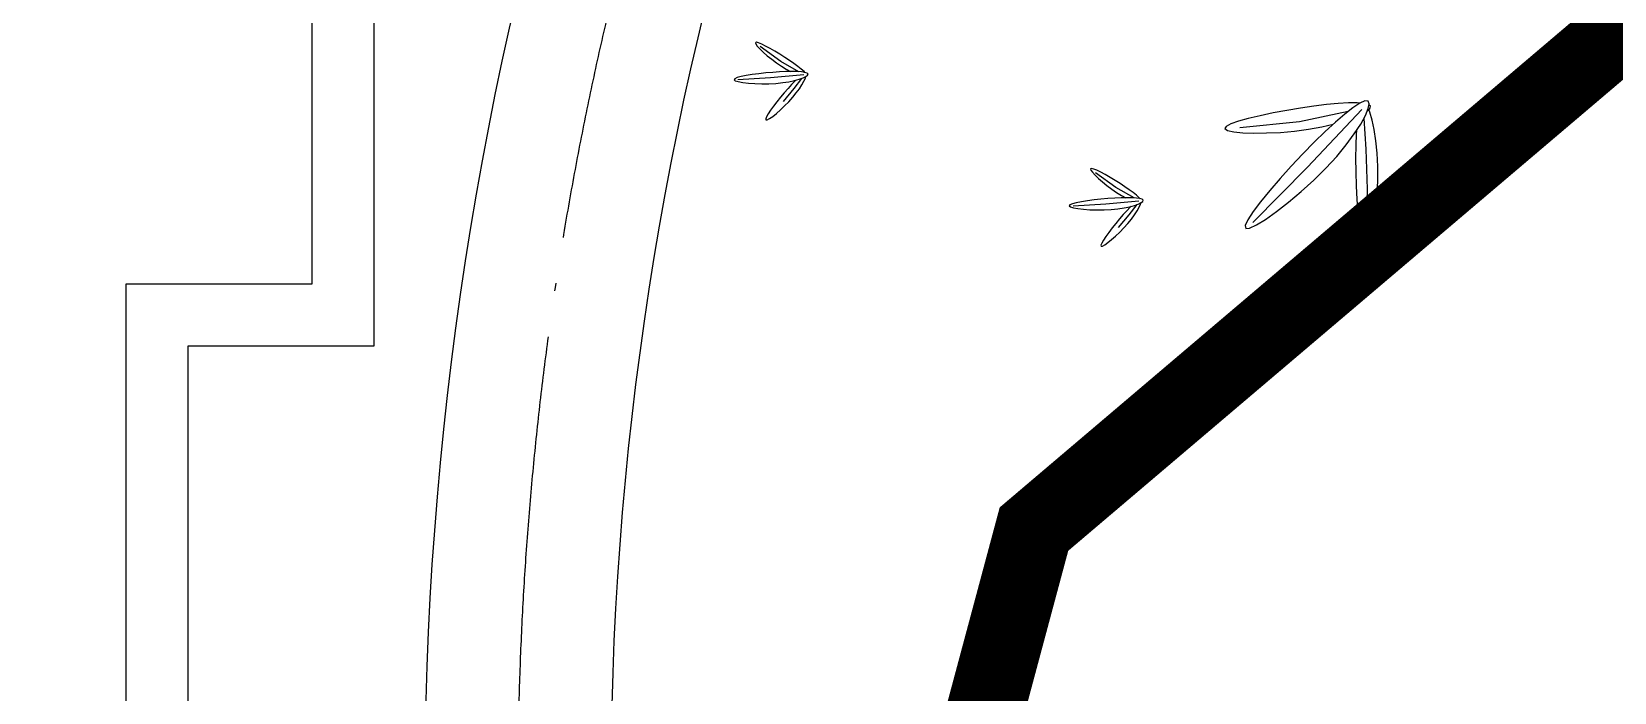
# Model space of a CAD drawing. Extents: x 302512 to 1034855, y -184136 to 410364.
# Drawn here: x 625727 to 635943, y 128769 to 133034 of the extents above; entities that cross this region are included whole.
import ezdxf

# ---------------------------------------------------------------- set-up
doc = ezdxf.new("R2010")
doc.units = 0
doc.header["$MEASUREMENT"] = 0
doc.linetypes.add('ACAD_ISO04W100', pattern=[30.5, 24, -3, 0.5, -3])
doc.linetypes.add('DASHED2', pattern=[0.375, 0.25, -0.125])
for name, color, linetype in [('F', 5, 'Continuous'), ('PUB_TEXT', 7, 'Continuous'), ('WALL', 4, 'Continuous'), ('WZ', 2, 'Continuous'), ('坐椅', 7, 'Continuous'), ('树', 80, 'Continuous'), ('红线', 20, 'Continuous'), ('绿化', 97, 'Continuous'), ('绿地', 3, 'Continuous')]:
    doc.layers.add(name, color=color, linetype=linetype)
doc.styles.add('DIM_FONT', font='SIMPLEX.shx', dxfattribs={"width": 0.8})

# ---------------------------------------------------------------- blocks, each defined once
blk = doc.blocks.new('A$C224D6D52')
at = {"layer": 'WZ'}
for p, q in [((21440, 9527), (21440, 17267)), ((21040, 9927), (21040, 16867)), ((19838, 2727), (19840, 9927)), ((19840, 9927), (21040, 9927)), ((20237, 2327), (20240, 9527)), ((20240, 9527), (21440, 9527))]:
    blk.add_line(p, q, dxfattribs=at)
blk = doc.blocks.new('_F43BVI')
at = {"layer": '绿地'}
for p, q in [((1.207, 0.0113), (1.2027, 0.0085)), ((1.2124, 0.0078), (1.207, 0.0113)), ((1.2223, 0.0044), (1.2117, 0.0036)), ((1.2158, 0), (1.2124, 0.0078)), ((1.2444, 0.0038), (1.2223, 0.0044)), ((1.271, 0.0011), (1.2444, 0.0038)), ((1.3012, -0.0038), (1.271, 0.0011)), ((1.1874, -0.0207), (1.1803, -0.0432)), ((1.1907, -0.0126), (1.1874, -0.0207)), ((1.2083, -0.0136), (1.3121, -0.2025)), ((1.2338, -0.0168), (1.3148, -0.0373)), ((1.3343, -0.011), (1.3012, -0.0038)), ((1.3148, -0.0373), (1.4187, -0.0669)), ((1.3694, -0.0206), (1.3343, -0.011)), ((1.4057, -0.0325), (1.3694, -0.0206)), ((1.4419, -0.0461), (1.4057, -0.0325)), ((1.1732, -0.0702), (1.1662, -0.1011)), ((1.1803, -0.0432), (1.1732, -0.0702)), ((1.2023, -0.0509), (1.1878, -0.185)), ((1.259, -0.046), (1.2668, -0.0492)), ((1.2668, -0.0492), (1.2965, -0.0601)), ((1.2965, -0.0601), (1.3292, -0.0712)), ((1.3292, -0.0712), (1.3642, -0.0822)), ((1.3642, -0.0822), (1.4007, -0.0927)), ((1.4187, -0.0669), (1.5138, -0.1006)), ((1.4764, -0.0607), (1.4419, -0.0461)), ((1.5079, -0.0754), (1.4764, -0.0607)), ((1.5348, -0.0895), (1.5079, -0.0754)), ((1.1662, -0.1011), (1.1595, -0.135)), ((1.2198, -0.1322), (1.2225, -0.1003)), ((1.4007, -0.0927), (1.4371, -0.1024)), ((1.4371, -0.1024), (1.4722, -0.1109)), ((1.4722, -0.1109), (1.5043, -0.1178)), ((1.5043, -0.1178), (1.532, -0.1226)), ((1.532, -0.1226), (1.5537, -0.1248)), ((1.5556, -0.1022), (1.5348, -0.0895)), ((1.5537, -0.1248), (1.5681, -0.1242)), ((1.569, -0.1127), (1.5556, -0.1022)), ((1.5681, -0.1242), (1.5735, -0.1202)), ((1.5735, -0.1202), (1.569, -0.1127)), ((1.1532, -0.1712), (1.1475, -0.2087)), ((1.1595, -0.135), (1.1532, -0.1712)), ((1.2079, -0.2058), (1.2149, -0.1683)), ((1.2149, -0.1683), (1.2198, -0.1322)), ((1.1475, -0.2087), (1.1426, -0.2461)), ((1.1878, -0.185), (1.1527, -0.3448)), ((1.1991, -0.2435), (1.2079, -0.2058)), ((1.3121, -0.2025), (1.4087, -0.3903)), ((1.1426, -0.2461), (1.1388, -0.282)), ((1.1891, -0.2796), (1.1991, -0.2435)), ((1.1388, -0.282), (1.1361, -0.3147)), ((1.1786, -0.3127), (1.1891, -0.2796)), ((1.1361, -0.3147), (1.135, -0.3427)), ((1.135, -0.3427), (1.1356, -0.3646)), ((1.1583, -0.3635), (1.1681, -0.3412)), ((1.1681, -0.3412), (1.1786, -0.3127)), ((1.1356, -0.3646), (1.1381, -0.3788)), ((1.1381, -0.3788), (1.1427, -0.3836)), ((1.1427, -0.3836), (1.1496, -0.3782)), ((1.1496, -0.3782), (1.1583, -0.3635)), ((1.2452, -0.6771), (1.2032, -0.7151)), ((1.2199, -0.6827), (1.2083, -0.6915)), ((1.2307, -0.675), (1.2199, -0.6827)), ((1.2405, -0.6685), (1.2307, -0.675)), ((1.2576, -0.6671), (1.2373, -0.7553)), ((1.249, -0.6635), (1.2405, -0.6685)), ((1.2523, -0.6619), (1.249, -0.6635)), ((1.267, -0.6654), (1.2634, -0.6627)), ((1.2646, -0.6753), (1.2843, -0.7043)), ((1.2737, -0.6718), (1.267, -0.6654)), ((1.2813, -0.6801), (1.2737, -0.6718)), ((1.2894, -0.69), (1.2813, -0.6801)), ((1.2032, -0.7151), (1.1475, -0.7553)), ((1.1719, -0.7216), (1.1607, -0.7317)), ((1.1839, -0.7112), (1.1719, -0.7216)), ((1.1962, -0.7011), (1.1839, -0.7112)), ((1.1904, -0.7365), (1.2037, -0.7272)), ((1.2083, -0.6915), (1.1962, -0.7011)), ((1.2037, -0.7272), (1.2164, -0.7174)), ((1.2164, -0.7174), (1.228, -0.7075)), ((1.228, -0.7075), (1.2378, -0.6982)), ((1.2644, -0.6915), (1.2659, -0.6946)), ((1.2659, -0.6946), (1.2722, -0.7063)), ((1.2722, -0.7063), (1.2793, -0.719)), ((1.2793, -0.719), (1.2872, -0.7322)), ((1.2843, -0.7043), (1.3086, -0.7426)), ((1.2977, -0.7015), (1.2894, -0.69)), ((1.3061, -0.7143), (1.2977, -0.7015)), ((1.3141, -0.7282), (1.3061, -0.7143)), ((1.3216, -0.7426), (1.3141, -0.7282)), ((1.1366, -0.7568), (1.1334, -0.7619)), ((1.1334, -0.7619), (1.1335, -0.7647)), ((1.1335, -0.7647), (1.1372, -0.7649)), ((1.1425, -0.7497), (1.1366, -0.7568)), ((1.1372, -0.7649), (1.144, -0.7628)), ((1.1507, -0.7413), (1.1425, -0.7497)), ((1.144, -0.7628), (1.1533, -0.7585)), ((1.1607, -0.7317), (1.1507, -0.7413)), ((1.1533, -0.7585), (1.1646, -0.7525)), ((1.1646, -0.7525), (1.1771, -0.7451)), ((1.1771, -0.7451), (1.1904, -0.7365)), ((1.2373, -0.7553), (1.215, -0.8412)), ((1.2872, -0.7322), (1.2957, -0.7457)), ((1.2957, -0.7457), (1.3044, -0.759)), ((1.3044, -0.759), (1.313, -0.7714)), ((1.313, -0.7714), (1.3212, -0.7825)), ((1.3284, -0.7569), (1.3216, -0.7426)), ((1.3341, -0.7703), (1.3284, -0.7569)), ((1.3386, -0.7822), (1.3341, -0.7703)), ((1.3212, -0.7825), (1.3285, -0.7918)), ((1.3285, -0.7918), (1.3347, -0.7986)), ((1.3347, -0.7986), (1.3393, -0.8024)), ((1.3416, -0.792), (1.3386, -0.7822)), ((1.3393, -0.8024), (1.3422, -0.8027)), ((1.3429, -0.7991), (1.3416, -0.792)), ((1.3422, -0.8027), (1.3429, -0.7991)), ((0.5877, -1.461), (0.5754, -1.4711)), ((0.5998, -1.4514), (0.5877, -1.461)), ((0.6367, -1.437), (0.5947, -1.475)), ((0.6114, -1.4426), (0.5998, -1.4514)), ((0.6222, -1.4349), (0.6114, -1.4426)), ((0.6195, -1.4674), (0.6292, -1.4581)), ((0.632, -1.4284), (0.6222, -1.4349)), ((0.649, -1.427), (0.6287, -1.5152)), ((0.6405, -1.4234), (0.632, -1.4284)), ((0.6438, -1.4218), (0.6405, -1.4234)), ((0.6585, -1.4253), (0.6549, -1.4226)), ((0.6559, -1.4514), (0.6574, -1.4545)), ((0.6561, -1.4352), (0.6758, -1.4642)), ((0.6574, -1.4545), (0.6636, -1.4662)), ((0.6652, -1.4317), (0.6585, -1.4253)), ((0.6728, -1.4399), (0.6652, -1.4317)), ((0.6809, -1.4499), (0.6728, -1.4399)), ((0.6892, -1.4614), (0.6809, -1.4499)), ((0.6976, -1.4742), (0.6892, -1.4614)), ((0.5422, -1.5012), (0.534, -1.5096)), ((0.5947, -1.475), (0.539, -1.5152)), ((0.5522, -1.4916), (0.5422, -1.5012)), ((0.5634, -1.4815), (0.5522, -1.4916)), ((0.5561, -1.5124), (0.5686, -1.505)), ((0.5754, -1.4711), (0.5634, -1.4815)), ((0.5686, -1.505), (0.5818, -1.4964)), ((0.5818, -1.4964), (0.5951, -1.4871)), ((0.5951, -1.4871), (0.6079, -1.4773)), ((0.6079, -1.4773), (0.6195, -1.4674)), ((0.6636, -1.4662), (0.6708, -1.4789)), ((0.6708, -1.4789), (0.6787, -1.4921)), ((0.6758, -1.4642), (0.7, -1.5025)), ((0.6787, -1.4921), (0.6872, -1.5056)), ((0.6872, -1.5056), (0.6959, -1.5188)), ((0.7056, -1.4881), (0.6976, -1.4742)), ((0.7131, -1.5025), (0.7056, -1.4881)), ((0.7199, -1.5168), (0.7131, -1.5025)), ((0.5281, -1.5167), (0.5249, -1.5218)), ((0.5249, -1.5218), (0.525, -1.5246)), ((0.525, -1.5246), (0.5287, -1.5248)), ((0.534, -1.5096), (0.5281, -1.5167)), ((0.5287, -1.5248), (0.5355, -1.5227)), ((0.5355, -1.5227), (0.5448, -1.5184)), ((0.5448, -1.5184), (0.5561, -1.5124)), ((0.6287, -1.5152), (0.6065, -1.6011)), ((0.6959, -1.5188), (0.7045, -1.5313)), ((0.7045, -1.5313), (0.7126, -1.5424)), ((0.7126, -1.5424), (0.72, -1.5517)), ((0.7256, -1.5302), (0.7199, -1.5168)), ((0.7301, -1.5421), (0.7256, -1.5302)), ((0.7331, -1.5519), (0.7301, -1.5421)), ((0.72, -1.5517), (0.7261, -1.5585)), ((0.7261, -1.5585), (0.7308, -1.5623)), ((0.7308, -1.5623), (0.7336, -1.5626)), ((0.7343, -1.559), (0.7331, -1.5519)), ((0.7336, -1.5626), (0.7343, -1.559))]:
    blk.add_line(p, q, dxfattribs=at)
for points in [[(1.2734, -0.2037), (1.2953, -0.2437), (1.3179, -0.283), (1.3403, -0.32), (1.3616, -0.3531), (1.3809, -0.3807), (1.3974, -0.4012), (1.41, -0.4128), (1.418, -0.4141), (1.4206, -0.4039), (1.4182, -0.3836), (1.4114, -0.3551), (1.4007, -0.3203), (1.3866, -0.2811), (1.3698, -0.2394), (1.3508, -0.197), (1.3303, -0.156), (1.3087, -0.118), (1.2868, -0.0838), (1.2655, -0.054), (1.2453, -0.0291), (1.2271, -0.0097), (1.2117, 0.0036), (1.1998, 0.0102), (1.192, 0.0095), (1.1891, 0.0013), (1.1908, -0.0139), (1.1967, -0.0353), (1.2062, -0.0619), (1.2191, -0.0929), (1.2349, -0.1274), (1.2531, -0.1646)], [(1.2248, -0.7449), (1.2205, -0.7635), (1.2165, -0.7821), (1.2132, -0.8), (1.2106, -0.8164), (1.209, -0.8304), (1.2084, -0.8414), (1.2091, -0.8486), (1.2112, -0.8513), (1.2149, -0.8488), (1.2198, -0.8418), (1.2257, -0.8309), (1.232, -0.817), (1.2386, -0.8008), (1.245, -0.783), (1.2509, -0.7645), (1.2559, -0.7459), (1.2598, -0.7279), (1.2625, -0.7111), (1.2642, -0.6957), (1.2648, -0.6823), (1.2645, -0.6712), (1.2634, -0.6627), (1.2615, -0.6573), (1.2589, -0.6553), (1.2557, -0.6571), (1.252, -0.6623), (1.2478, -0.6706), (1.2434, -0.6817), (1.2388, -0.695), (1.2341, -0.7102), (1.2294, -0.727)], [(0.6163, -1.5048), (0.6119, -1.5234), (0.608, -1.542), (0.6047, -1.5599), (0.6021, -1.5763), (0.6004, -1.5903), (0.5999, -1.6013), (0.6006, -1.6085), (0.6027, -1.6111), (0.6064, -1.6087), (0.6113, -1.6017), (0.6171, -1.5908), (0.6235, -1.5769), (0.6301, -1.5607), (0.6365, -1.5429), (0.6424, -1.5244), (0.6474, -1.5058), (0.6513, -1.4878), (0.654, -1.471), (0.6557, -1.4556), (0.6563, -1.4422), (0.656, -1.4311), (0.6549, -1.4226), (0.653, -1.4172), (0.6504, -1.4152), (0.6472, -1.417), (0.6435, -1.4222), (0.6393, -1.4305), (0.6349, -1.4415), (0.6302, -1.4549), (0.6255, -1.4701), (0.6208, -1.4869)]]:
    blk.add_lwpolyline(points, close=True, dxfattribs=at)
at = {"style": 'DIM_FONT', "width": 0.7, "flags": 9}
for tag in ['YSIZE', 'XSIZE']:
    blk.add_attdef(tag, (0, 0), '', height=0.5, dxfattribs=at)
blk = doc.blocks.new('ZU')
at = {"layer": '绿地', "xscale": 1.5, "yscale": 1.5, "zscale": 0.001, "rotation": 260.5308552460376}
blk.add_blockref('_F43BVI', (-0.8522, 0.1655), dxfattribs=at)
blk = doc.blocks.new('A$C0B5A7686')
at = {"layer": '树', "linetype": 'ByBlock', "xscale": 640, "yscale": 640, "zscale": 640, "rotation": 151.15692544915}
blk.add_blockref('ZU', (642.8, 1492.6), dxfattribs=at)
blk = doc.blocks.new('A$C750B0621')
at = {"layer": '树'}
blk.add_blockref('A$C0B5A7686', (0, 0), dxfattribs=at)
blk = doc.blocks.new('A$C5AB93D8E')
at = {"layer": '绿化', "xscale": 0.8, "yscale": 0.8, "zscale": 0.8}
blk.add_blockref('A$C750B0621', (0, 0), dxfattribs=at)
blk = doc.blocks.new('A$C68DB62A4')
at = {"layer": '绿化', "rotation": 236.3690562220917}
blk.add_blockref('A$C5AB93D8E', (801.7, 2393.5), dxfattribs=at)
blk = doc.blocks.new('_F37GYG')
at = {"layer": '绿化', "linetype": 'ByBlock', "xscale": 0.2867748092958204, "yscale": 0.2867748092958204, "zscale": 0.2867748092958204}
blk.add_blockref('A$C68DB62A4', (-306.06, -300.5), dxfattribs=at)
at = {"style": 'DIM_FONT', "width": 0.8, "flags": 9}
for tag in ['YSIZE', 'XSIZE']:
    blk.add_attdef(tag, (0, 0), '', height=0.5, dxfattribs=at)

msp = doc.modelspace()

# ---------------------------------------------------------------- linework, layer by layer
at = {"layer": 'F'}
for points in [[(631857, 140331, -0.006193), (631615, 139930, 0.158055), (628324, 126515, -0.218403), (624325, 115796, -0.218403)], [(632922, 139776, -0.00682), (632635, 139299, 0.158055), (629521, 126602, -0.222263), (625016, 114792, -0.222263)]]:
    msp.add_lwpolyline(points, format="xyb", dxfattribs=at)
at = {"layer": 'PUB_TEXT', "linetype": 'DASHED2', "ltscale": 11501}
msp.add_lwpolyline([(604462, 30529, 500, 500, 0), (605477, 35173, 500, 500, 0), (597777, 37953, 500, 500, 0), (583760, 45744, 500, 500, 0), (588677, 75313, 500, 500, 0), (624087, 81443, 500, 500, 0), (623207, 89713, 500, 500, 0), (621577, 90243, 500, 500, 0), (632197, 129823, 500, 500, 0), (637237, 134103, 500, 500, 0), (638997, 147563, 500, 500, 0), (679157, 151273, 500, 500, 0)], format="xyseb", dxfattribs=at)
at = {"layer": '红线', "linetype": 'ACAD_ISO04W100', "ltscale": 100}
msp.add_lwpolyline([(632640, 140496, -0.012875), (632125, 139614, 0.158055), (628923, 126559, -0.219544), (624705, 115327, -0.219544)], format="xyb", dxfattribs=at)

# ---------------------------------------------------------------- block references
at = {"layer": 'WALL'}
msp.add_blockref('A$C224D6D52', (606498, 121479), dxfattribs=at)
at = {"layer": '坐椅', "xscale": 10.78272, "yscale": 10.78272, "zscale": 10.78272}
msp.add_blockref('_F37GYG', (633400, 134870), dxfattribs=at)

doc.saveas('drawing.dxf')
